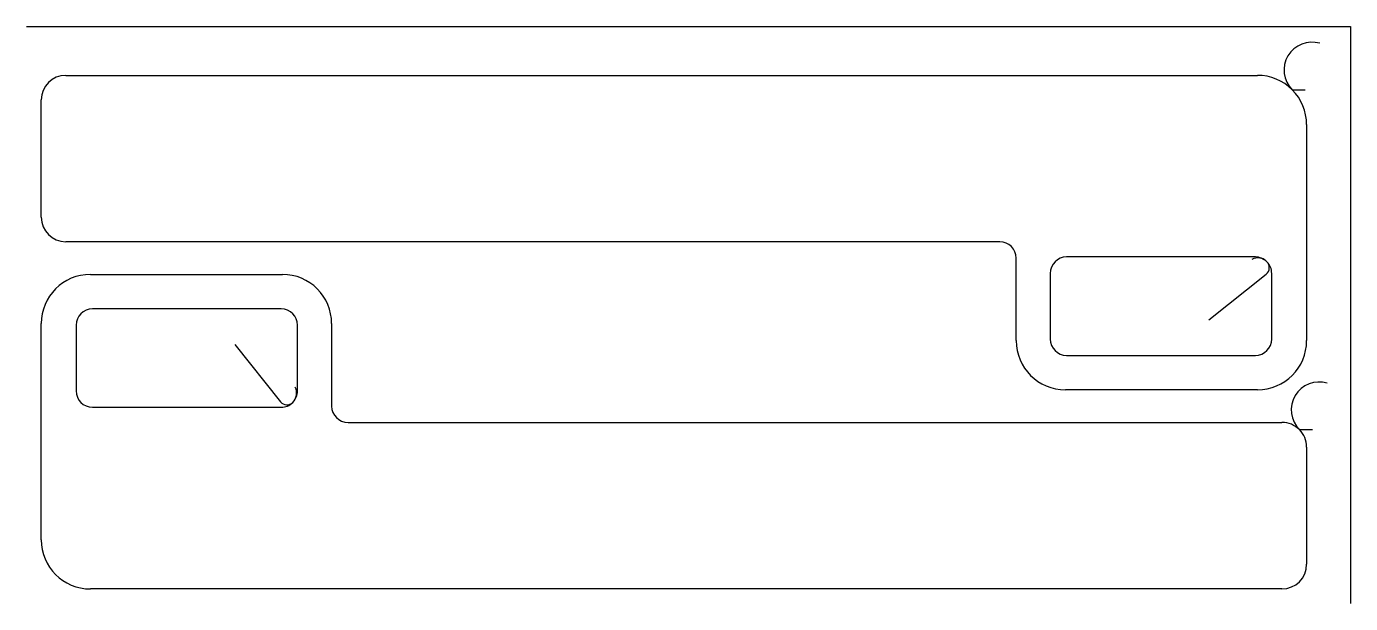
# Model space of a CAD drawing. Extents: x 0 to 807, y -942 to -590.
import ezdxf

# ---------------------------------------------------------------- set-up
doc = ezdxf.new("R2010")
doc.units = 0

msp = doc.modelspace()

# ---------------------------------------------------------------- linework, layer by layer
at = {"color": 1}
for p, q in [((0, -590.17), (10, -590.17)), ((10, -590.17), (806.929, -590.17)), ((806.929, -590.17), (806.929, -932)), ((23.969, -619.97), (750.169, -619.97)), ((771.38, -628.761), (779.38, -628.761)), ((8.97, -706.47), (8.97, -634.97)), ((780.169, -649.97), (780.169, -781.72)), ((593.169, -721.47), (23.969, -721.47)), ((603.169, -781.72), (603.169, -731.47)), ((748.919, -730.72), (633.919, -730.72)), ((38.97, -741.35), (155.97, -741.35)), ((623.919, -740.72), (623.919, -780.72)), ((720.63, -769), (755.57, -741.091)), ((758.919, -780.72), (758.919, -740.72)), ((155.22, -762.35), (40.22, -762.35)), ((8.97, -903.1), (8.97, -771.35)), ((30.219, -772.35), (30.219, -812.35)), ((165.22, -812.35), (165.22, -772.35)), ((185.97, -771.35), (185.97, -821.6)), ((126.93, -784.071), (154.85, -819.011)), ((633.919, -790.72), (748.919, -790.72)), ((750.169, -811.72), (633.169, -811.72)), ((40.22, -822.35), (155.22, -822.35)), ((195.97, -831.6), (765.169, -831.6)), ((775.77, -835.99), (783.77, -835.99)), ((780.169, -846.6), (780.169, -918.1)), ((765.169, -933.1), (38.97, -933.1)), ((806.929, -932), (806.929, -942))]:
    msp.add_line(p, q, dxfattribs=at)
for centre, radius, start, end in [((783.4, -616.74), 17.005, 73.32331, 225), ((23.97, -634.97), 15, 90, 180), ((750.17, -649.97), 30, 44.99992, 90), ((750.17, -649.97), 29.995, 0, 44.99992), ((23.97, -706.47), 15, 180, 270), ((593.17, -731.47), 10, 0, 90), ((633.92, -740.72), 10, 90, 180), ((750.33, -739.3), 7.997, 44.94929, 116.5973), ((748.92, -740.72), 9.998, 44.99975, 90), ((752.45, -737.18), 5.002, -51.41203, 44.91888), ((748.92, -740.72), 10, 0, 44.99975), ((38.97, -771.35), 30, 90, 180), ((155.97, -771.35), 30, 0, 90), ((40.22, -772.35), 10, 90, 180), ((155.22, -772.35), 10, 0, 90), ((633.17, -781.72), 30, 180, 270), ((633.92, -780.72), 10, 180, 270), ((748.92, -780.72), 10, -90, 0), ((750.17, -781.72), 30, -90, 0), ((40.22, -812.35), 10, 180, 270), ((156.63, -813.76), 8.004, -44.99993, 26.59723), ((155.22, -812.35), 9.998, -45.00006, 0), ((787.79, -823.97), 16.996, 73.31362, 225.0002), ((158.75, -815.88), 5.001, 218.7494, 315.0001), ((155.22, -812.35), 10, 270, 314.9999), ((195.97, -821.6), 10, 180, 270), ((765.17, -846.6), 15, 45.02687, 90), ((765.17, -846.6), 14.998, 0, 45.02687), ((38.97, -903.1), 30, 180, 270), ((765.17, -918.1), 15, -90, 0)]:
    msp.add_arc(centre, radius, start, end, dxfattribs=at)

doc.saveas('drawing.dxf')
